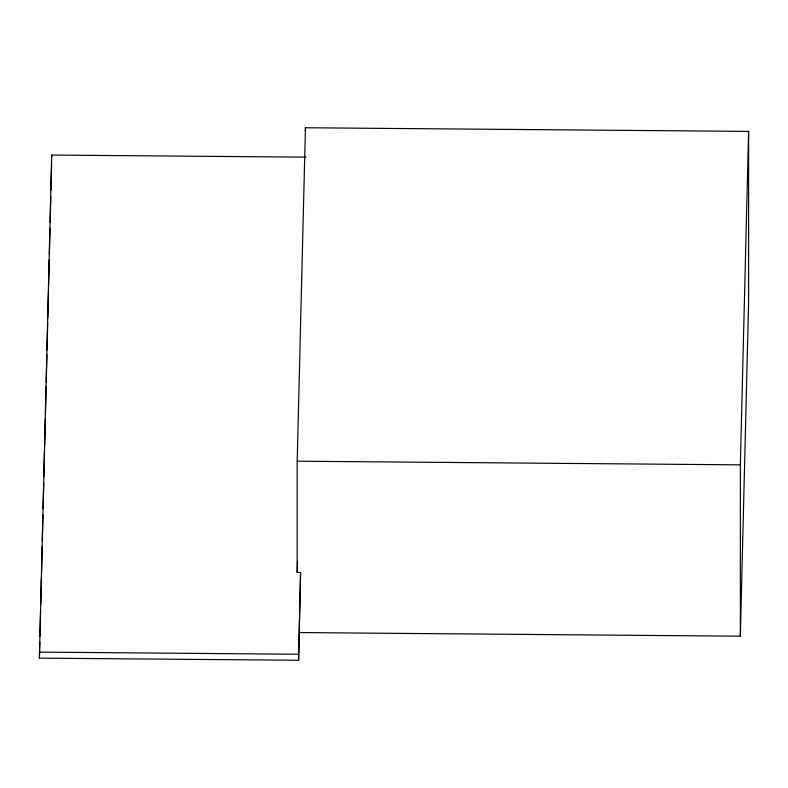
<?xml version="1.0" encoding="UTF-8"?>
<svg xmlns="http://www.w3.org/2000/svg" width="788" height="788" viewBox="0 0 788 788"><rect width="100%" height="100%" fill="white"/><g stroke="black" fill="none" stroke-linecap="round" stroke-linejoin="round"><path stroke-width="1.18" d="M299.657 632.557L740.356 636.192L748.6 302.73L748.6 131.389L305.439 127.745L297.194 461.197L297.194 572.423L300.592 572.443L298.573 660.255L39.4 658.128L51.683 155.049L305.941 157.147M39.4 658.128L39.794 642.25M39.942 636.143L40.572 610.513M40.73 604.406L41.36 578.766M41.518 572.63L42.148 546.793M42.306 540.637L42.946 514.8M43.094 508.644L43.734 482.808M43.882 476.651L44.522 450.815M44.65 445.89L45.32 418.822M45.438 413.897L46.108 386.829M46.226 381.904L46.896 354.836M47.014 349.911L47.684 322.844M47.812 317.928L48.452 292.082M48.6 285.936L49.24 260.089M49.388 253.943L50.028 228.215M50.176 222.108L50.806 196.468M50.964 190.371L51.624 163.51M297.194 572.423L297.47 561.342M298.573 660.255L300.592 572.443M740.356 636.192L740.356 464.851L748.6 131.389M297.194 461.197L740.356 464.851M39.4 652.109L298.573 654.247M305.439 127.745L305.439 131.409M51.683 155.049L51.683 157.462"/></g></svg>
